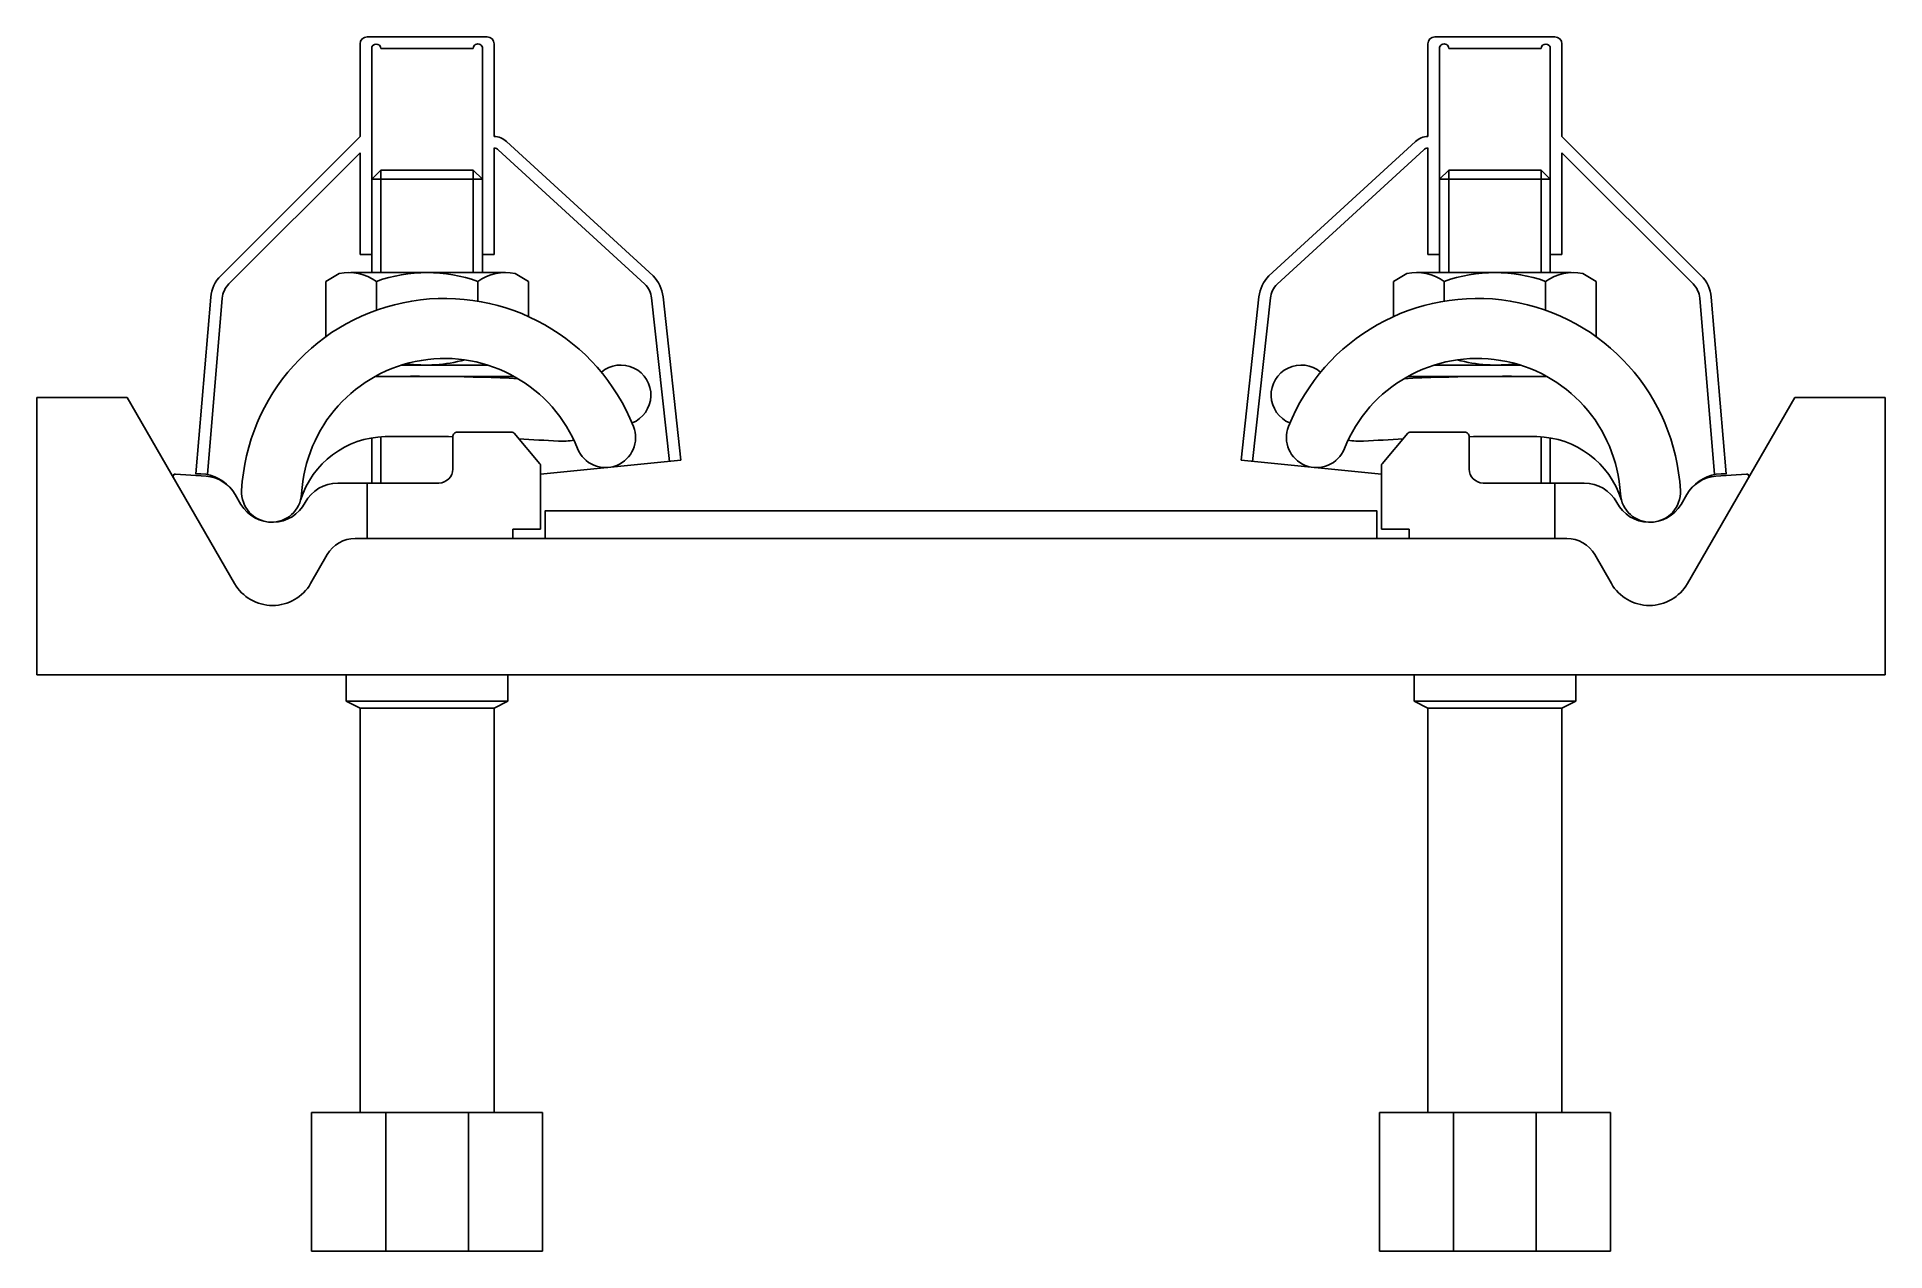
# Model space of a CAD drawing. Header units: metres. Extents: x -0.2 to 1.67, y -0.12 to 0.14.
# Drawn here: x -0.2 to 0.2, y -0.1247 to 0.1381 of the extents above.
import ezdxf

# ---------------------------------------------------------------- set-up
doc = ezdxf.new("R2010")
doc.units = ezdxf.units.M
doc.header["$MEASUREMENT"] = 0

msp = doc.modelspace()

# ---------------------------------------------------------------- linework, layer by layer
for p, q in [((-0.1300551288604736, 0.1365587302207947), (-0.1300551288604736, 0.1165431457519531)), ((-0.1285551288604736, 0.1380587302207947), (-0.1025551288604736, 0.1380587302207947)), ((-0.1010551288604736, 0.1365587302207947), (-0.1010551288604736, 0.1165431322097778)), ((0.1010551288843155, 0.1365587302207947), (0.1010551288843155, 0.1165431322097778)), ((0.1285551288843155, 0.1380587302207947), (0.1025551288843155, 0.1380587302207947)), ((0.1300551288843155, 0.1365587302207947), (0.1300551288843155, 0.1165431457519531)), ((-0.1275551288604736, 0.1354947302818298), (-0.1275551288604736, 0.09096473026275635)), ((-0.10555612885952, 0.1355587302207947), (-0.12555612885952, 0.1355587302207947)), ((-0.1035551288604736, 0.09096473026275635), (-0.1035551288604736, 0.1355589393615723)), ((0.1035551288843155, 0.09096473026275635), (0.1035551288843155, 0.1355589393615723)), ((0.1055561288833618, 0.1355587302207947), (0.1255561288833618, 0.1355587302207947)), ((0.1275551288843155, 0.1354947302818298), (0.1275551288843155, 0.09096473026275635)), ((-0.1602125443816185, 0.08638573026657105), (-0.1300551288604736, 0.1165431457519531)), ((0.1602125444054604, 0.08638573026657105), (0.1300551288843155, 0.1165431457519531)), ((-0.1584445443868637, 0.08461773023605347), (-0.1300551288366318, 0.1130071457862854)), ((-0.1300551288604736, 0.09096473026275635), (-0.1300551288604736, 0.1130071457862854)), ((-0.1010551288604736, 0.1140383169174194), (-0.1010551288604736, 0.09096473026275635)), ((-0.1001534877300262, 0.1136159407615662), (-0.06841654437780381, 0.08455173025131225)), ((-0.09840422750711442, 0.1154020226478577), (-0.06664854438304901, 0.08631973028182983)), ((0.09840422753095628, 0.1154020226478577), (0.06664854440689087, 0.08631973028182983)), ((0.1001534877538681, 0.1136159407615662), (0.06841654440164566, 0.08455173025131225)), ((0.1010551288843155, 0.1140383169174194), (0.1010551288843155, 0.09096473026275635)), ((0.1300551288843155, 0.09096473026275635), (0.1300551288843155, 0.1130071457862854)), ((0.1584445444107056, 0.08461773023605347), (0.1300551288604736, 0.1130071457862854)), ((-0.1255551290631294, 0.1092412752151489), (-0.1275551290631294, 0.1072412752151489)), ((-0.1055551290631294, 0.1092412752151489), (-0.1255551290631294, 0.1092412752151489)), ((-0.1255551290631294, 0.1092412752151489), (-0.1255551290631294, 0.08704299009278148)), ((-0.1055551290631294, 0.08704299009278148), (-0.1055551290631294, 0.1092412752151489)), ((-0.1035551290631294, 0.1072412752151489), (-0.1055551290631294, 0.1092412752151489)), ((0.1035551290869713, 0.1072412752151489), (0.1055551290869713, 0.1092412752151489)), ((0.1055551290869713, 0.1092412752151489), (0.1255551290869713, 0.1092412752151489)), ((0.1055551290869713, 0.08704299009278148), (0.1055551290869713, 0.1092412752151489)), ((0.1255551290869713, 0.1092412752151489), (0.1275551290869713, 0.1072412752151489)), ((0.1255551290869713, 0.1092412752151489), (0.1255551290869713, 0.08704299009278148)), ((-0.1035551290631294, 0.1072412752151489), (-0.1275551290631294, 0.1072412752151489)), ((-0.1275551290631294, 0.1072412752151489), (-0.1275551290631294, 0.08704299009278148)), ((-0.1035551290631294, 0.08704299009278148), (-0.1035551290631294, 0.1072412752151489)), ((0.1035551290869713, 0.1072412752151489), (0.1275551290869713, 0.1072412752151489)), ((0.1035551290869713, 0.08704299009278148), (0.1035551290869713, 0.1072412752151489)), ((0.1275551290869713, 0.1072412752151489), (0.1275551290869713, 0.08704299009278148)), ((-0.1275551288604736, 0.09096473026275635), (-0.1300551288604736, 0.09096473026275635)), ((-0.1010551288604736, 0.09096473026275635), (-0.1035551288604736, 0.09096473026275635)), ((0.1010551288843155, 0.09096473026275635), (0.1035551288843155, 0.09096473026275635)), ((0.1275551288843155, 0.09096473026275635), (0.1300551288843155, 0.09096473026275635)), ((-0.1374944393754005, 0.08516043680146068), (-0.1345808926939964, 0.08684257381394236)), ((-0.1374944392561913, 0.08516043641999095), (-0.1374944392561913, 0.07315829832871387)), ((-0.1320760247826576, 0.08704299009278148), (-0.09864963306188584, 0.08704299009278148)), ((-0.126524784219265, 0.08516043641999095), (-0.126524784219265, 0.07891504974872733)), ((-0.1045854739069939, 0.08516043613388866), (-0.1045854739069939, 0.08087375557246233)), ((-0.09361581898927689, 0.08516043622925609), (-0.09649870718717575, 0.08682487247422069)), ((-0.09361581898927689, 0.08516043622925609), (-0.09361581893081894, 0.07754538515745699)), ((0.09361581901311875, 0.08516043622925609), (0.09649870721101761, 0.08682487247422069)), ((0.09361581901311875, 0.08516043622925609), (0.0936158189546608, 0.07754538515745699)), ((0.1320760248064995, 0.08704299009278148), (0.0986496330857277, 0.08704299009278148)), ((0.1045854739308357, 0.08516043613388866), (0.1045854739308357, 0.08087375557246233)), ((0.1265247842431068, 0.08516043641999095), (0.1265247842431068, 0.07891504974872733)), ((0.1374944393992424, 0.08516043680146068), (0.1345808927178383, 0.08684257381394236)), ((0.1374944392800331, 0.08516043641999095), (0.1374944392800331, 0.07315829832871387)), ((-0.1655925443768501, 0.04351780443191529), (-0.1623815443754196, 0.08173473024368287)), ((-0.1630987865924835, 0.04332287168502807), (-0.1598905443787575, 0.08151673030853272)), ((-0.06698154438734055, 0.08156073026657105), (-0.06311187328554516, 0.0461888146674166)), ((-0.06449654437303544, 0.08183273029327393), (-0.06062465502622654, 0.04643753649363534)), ((0.0644965443968773, 0.08183273029327393), (0.0606246550500684, 0.04643753649363534)), ((0.06698154441118241, 0.08156073026657105), (0.06311187330938701, 0.0461888146674166)), ((0.1630987866163254, 0.04332287168502807), (0.1598905444025993, 0.08151673030853272)), ((0.165592544400692, 0.04351780443191529), (0.1623815443992615, 0.08173473024368287)), ((-0.1268200463851943, 0.06456370041686824), (-0.09670056394365384, 0.06455626693085688)), ((-0.1210444091054727, 0.06704299009278147), (-0.1024895759043808, 0.06704299009278147)), ((0.1268200464090362, 0.06456370041686824), (0.0967005639674957, 0.06455626693085688)), ((0.1210444091293146, 0.06704299009278147), (0.1024895759282226, 0.06704299009278147)), ((-0.2, 0), (-0.2, 0.06)), ((-0.2, 0.06), (-0.1804655900001526, 0.06)), ((-0.1804655900001526, 0.06), (-0.1572272400021553, 0.01975)), ((0.1572272400021553, 0.01975), (0.1804655900001526, 0.06)), ((0.1804655900001526, 0.06), (0.2, 0.06)), ((0.2, 0.06), (0.2, 0)), ((-0.1090048042297363, 0.0525071385383606), (-0.09711080416440965, 0.05250713987350464)), ((-0.09112180352211, 0.04564614057540894), (-0.09672780414819718, 0.05232913990020752)), ((0.09112180354595185, 0.04564614057540894), (0.09672780417203904, 0.05232913990020752)), ((0.1090048042535782, 0.0525071385383606), (0.0971108041882515, 0.05250713987350464)), ((-0.1275551290631294, 0.05127179141896012), (-0.1275551290631294, 0.04150713653564454)), ((-0.1255551290631294, 0.05150654879003578), (-0.1255551290631294, 0.04150713672637939)), ((-0.1100048033595085, 0.04450713844299316), (-0.1100048040986061, 0.05150713844299316)), ((0.1100048033833504, 0.04450713844299316), (0.110004804122448, 0.05150713844299316)), ((0.1255551290869713, 0.05150654879003578), (0.1255551290869713, 0.04150713672637939)), ((0.1275551290869713, 0.05127179141896012), (0.1275551290869713, 0.04150713653564454)), ((-0.06062465502622654, 0.04643753649363534), (-0.0910048032522027, 0.04339952067927661)), ((-0.09100480200052262, 0.03150714063644409), (-0.09100480345487595, 0.04532514057159424)), ((0.0606246550500684, 0.04643753649363534), (0.09100480327604456, 0.04339952067927661)), ((0.09100480202436448, 0.03150714063644409), (0.09100480347871781, 0.04532514057159424)), ((-0.1700058032631874, 0.04344213209152222), (-0.1634088032007217, 0.04298413286209107)), ((-0.16450159085989, 0.04348598680496216), (-0.1655925443768501, 0.04351780443191529)), ((-0.134871803021431, 0.04150713577270508), (-0.1130048030428753, 0.04150713815689089)), ((-0.1284984856843948, 0.02950713634490967), (-0.1284984869480133, 0.04150713653564454)), ((-0.128498485683644, 0.0295), (-0.1284984869480133, 0.04150713653564454)), ((0.1348718030452728, 0.04150713577270508), (0.1130048030667171, 0.04150713815689089)), ((0.1284984857082367, 0.02950713634490967), (0.1284984869718552, 0.04150713653564454)), ((0.1284984857074858, 0.0295), (0.1284984869718552, 0.04150713653564454)), ((0.1700058032870293, 0.04344213209152222), (0.1634088032245636, 0.04298413286209107)), ((0.1645015908837318, 0.04348598680496216), (0.165592544400692, 0.04351780443191529)), ((-0.1558528025507927, 0.03687213354110718), (-0.1570848027706146, 0.03900613336563111)), ((0.1558528025746345, 0.03687213354110718), (0.1570848027944565, 0.03900613336563111)), ((-0.1311068017482758, 0.02950713605880738), (-0.1284984856843948, 0.02950713634490967)), ((-0.1311021399974823, 0.0295), (0.1311021400094032, 0.0295)), ((-0.09700480200052262, 0.03150713987350464), (-0.09100480200052262, 0.03150714063644409)), ((-0.09700480179714215, 0.0295), (-0.09700480200052262, 0.03150713987350464)), ((0.09700480202436447, 0.03150713987350464), (0.09100480202436448, 0.03150714063644409)), ((0.097004801820984, 0.0295), (0.09700480202436447, 0.03150713987350464)), ((0.1311068017721176, 0.02950713605880738), (0.1284984857082367, 0.02950713634490967)), ((-0.1407727599978447, 0.01975), (-0.1371643199920654, 0.026)), ((0.1371643200039864, 0.026), (0.1407727599978447, 0.01975)), ((0.2, 0), (-0.2, 0)), ((-0.1330503290772438, 7.130908966064454e-06), (-0.1330503290772438, -0.005742869091033936)), ((-0.09805032907724381, 7.130908966064454e-06), (-0.09805032907724381, -0.005742869091033936)), ((0.09805032910108567, 7.130908966064454e-06), (0.09805032910108567, -0.005742869091033936)), ((0.1330503291010857, 7.130908966064454e-06), (0.1330503291010857, -0.005742869091033936)), ((-0.1330503290772438, -0.005742869091033936), (-0.1300503290772438, -0.007242869091033935)), ((-0.1330503290772438, -0.005742869091033936), (-0.09805032907724381, -0.005742869091033936)), ((-0.1300503290772438, -0.007242869091033935), (-0.1300503290772438, -0.09474286909103394)), ((-0.1300503290772438, -0.007242869091033935), (-0.1010503290772438, -0.007242869091033935)), ((-0.09805032907724381, -0.005742869091033936), (-0.1010503290772438, -0.007242869091033935)), ((-0.1010503290772438, -0.09474286909103394), (-0.1010503290772438, -0.007242869091033935)), ((0.09805032910108567, -0.005742869091033936), (0.1010503291010857, -0.007242869091033935)), ((0.1330503291010857, -0.005742869091033936), (0.09805032910108567, -0.005742869091033936)), ((0.1010503291010857, -0.09474286909103394), (0.1010503291010857, -0.007242869091033935)), ((0.1300503291010857, -0.007242869091033935), (0.1010503291010857, -0.007242869091033935)), ((0.1330503291010857, -0.005742869091033936), (0.1300503291010857, -0.007242869091033935)), ((0.1300503291010857, -0.007242869091033935), (0.1300503291010857, -0.09474286909103394)), ((-0.1405503290772438, -0.09474286909103394), (-0.1405503290772438, -0.1247428690910339)), ((-0.1405503290772438, -0.09474286909103394), (-0.09055032907724381, -0.09474286909103394)), ((-0.1244715090751648, -0.09474286909103394), (-0.1244715090751648, -0.1247428690910339)), ((-0.1066291490793228, -0.09474286909103394), (-0.1066291490793228, -0.1247428690910339)), ((-0.09055032907724381, -0.1247428690910339), (-0.09055032907724381, -0.09474286909103394)), ((0.09055032910108567, -0.1247428690910339), (0.09055032910108567, -0.09474286909103394)), ((0.1405503291010857, -0.09474286909103394), (0.09055032910108567, -0.09474286909103394)), ((0.1066291491031647, -0.09474286909103394), (0.1066291491031647, -0.1247428690910339)), ((0.1244715090990067, -0.09474286909103394), (0.1244715090990067, -0.1247428690910339)), ((0.1405503291010857, -0.09474286909103394), (0.1405503291010857, -0.1247428690910339)), ((-0.1405503290772438, -0.1247428690910339), (-0.09055032907724381, -0.1247428690910339)), ((0.1405503291010857, -0.1247428690910339), (0.09055032910108567, -0.1247428690910339))]:
    msp.add_line(p, q)
at = {"flags": 128}
for points in [[(-0.1557007255094365, 0.03987772181581092, 0.9999840958381686), (-0.14272029639721, 0.03916465787351683, -0.8034795758930492), (-0.08296990940306051, 0.04894106427652664, 0.9999997645765569), (-0.070893714871968, 0.05375412211748792, 0.8034776427597413), (-0.1557007028139681, 0.0398781347728655)], [(0.1557007255332783, 0.03987772181581092, -0.9999840958381686), (0.1427202964210519, 0.03916465787351682, 0.8034795758930492), (0.08296990942690237, 0.04894106427652664, -0.9999997645765569), (0.07089371489580985, 0.05375412211748792, -0.8034776427597413), (0.15570070283781, 0.03987813477286551)]]:
    msp.add_lwpolyline(points, format="xyb", dxfattribs=at)
msp.add_lwpolyline([(-0.08999999998807907, 0.0295), (0.09000000001192093, 0.0295), (0.09000000001192093, 0.0355), (-0.08999999998807907, 0.0355)], close=True, dxfattribs=at)
for centre, radius, start, end in [((-0.1285551288604736, 0.1365587302207947), 0.0015, 90.00000000000001, 180), ((0.1025551288843155, 0.1365587302207947), 0.0015, 90, 180), ((0.1045561285734177, 0.1355589393615723), 0.001, 359.9880194444445, 180), ((0.1265556401610375, 0.1355267574310303), 0.001, 358.1677805555555, 178.1677805555555), ((0.1012072857022285, 0.1125399605751038), 0.004006062233988385, 92.17157500164065, 134.4032694460851), ((0.1012072857022285, 0.1125399605751038), 0.001506062233988387, 95.77101368408138, 134.4032694460851), ((-0.1549096514582634, 0.08108202152252197), 0.007500000000000001, 135.0000000018422, 175.0066472240644), ((-0.1549096514582634, 0.08108202152252197), 0.005, 135.0000000018422, 175.0066472240644), ((-0.115555129301548, 0.05413459012940257), 0.03290800000000001, 70.52818460753896, 109.4718146843349), ((0.07195219397544861, 0.08101677808761597), 0.007500000000000001, 135.0000000018422, 173.7569666685089), ((0.07195219397544861, 0.08101677808761597), 0.005000000000000001, 135.0000000018422, 173.7569666685089), ((0.09861773220300675, 0.07664303901627391), 0.0104, 54.98286973881147, 101.7564756662748), ((0.1325050731062889, 0.076651844005135), 0.0104, 78.48654550869009, 125.1015774397303), ((0.1158993850111961, 0.09994918935730784), 0.03290800000000001, 255.0456960981979, 277.3869572324549), ((0.07362656918764114, 0.06053245017960399), 0.00650000000000001, 49.58690415705748, 248.0790506669017), ((0.1175488649606705, -0.3825668197827068), 0.4471695865277912, 88.79838796990518, 92.77890646937), ((-0.09711097579002381, 0.05200713977813721), 0.0004999999999999998, 39.99665601783119, 90.00000601783117), ((0.109004804110527, 0.0515071385383606), 0.001, 359.9999939527501, 89.99999395275017), ((-0.1242814588308334, 0.03201878593399852), 0.01952934041368993, 91.01906127652427, 162.7625585366776), ((-0.1175488649368286, -0.3825668197827068), 0.434169586527791, 85.98231429018671, 87.10953907554328), ((-0.08712261990308762, 0.07653578155472605), 0.02600000000000004, 269.9861036347713, 277.4300180438115), ((0.1175488649606705, -0.3825668197827068), 0.434169586527791, 89.06564682092441, 90.99561232458154), ((-0.09150480343103409, 0.04532516746520996), 0.0005000000000000002, 6.047249816755368e-06, 39.99754771391648), ((0.1130048033833504, 0.04450713815689087), 0.003000000000000002, 179.9999939527502, 269.9999939527502), ((0.134871508204937, 0.03350713577270508), 0.008000000000000004, 27.95318006386129, 89.99999395275019), ((0.1640134372115135, 0.03500713272094727), 0.008000000000000016, 94.33456895275019, 150.004246730528), ((0.1700409032344818, 0.04294325933456421), 0.000500000000000001, 330.0001186319565, 93.97049363195656), ((-0.1490048029780388, 0.04100713434219361), 0.008000000000000004, 211.0548810472498, 332.0468199361387), ((-0.1489999999523163, 0.02450000047683716), 0.009500000000000005, 209.9999989081305, 330.0000016859083), ((0.1489999999642372, 0.02450000047683716), 0.009500000000000001, 209.9999983140917, 330.0000010918695)]:
    msp.add_arc(centre, radius, start, end)
at = {"extrusion": (0, 0, -1)}
for centre, radius, start, end in [((0.1265556401371956, 0.1355267574310303), 0.001, 358.1677805555555, 178.1677805555555), ((0.1045561285495758, 0.1355589393615723), 0.001, 359.9880194444445, 180), ((0.1025551288604736, 0.1365587302207947), 0.0015, 90, 180), ((-0.1285551288843155, 0.1365587302207947), 0.0015, 90.00000000000001, 180), ((0.1012072856783867, 0.1125399605751038), 0.004006062233988385, 92.17157500164065, 134.4032694460851), ((0.1012072856783867, 0.1125399605751038), 0.001506062233988388, 95.77101368408138, 134.4032694460851), ((0.1325050730824471, 0.076651844005135), 0.0104, 78.48654550869009, 125.1015774397303), ((0.09861773217916489, 0.07664303901627391), 0.0104, 54.98286973881147, 101.7564756662748), ((0.07195219395160675, 0.08101677808761597), 0.005000000000000001, 135.0000000018422, 173.7569666685089), ((0.07195219395160675, 0.08101677808761597), 0.007500000000000001, 135.0000000018422, 173.7569666685089), ((-0.1155551293253899, 0.05413459012940257), 0.03290800000000001, 70.52818460753896, 109.4718146843349), ((-0.1549096514821053, 0.08108202152252197), 0.005, 135.0000000018422, 175.0066472240644), ((-0.1549096514821053, 0.08108202152252197), 0.007500000000000001, 135.0000000018422, 175.0066472240644), ((0.1158993849873543, 0.09994918935730784), 0.03290800000000001, 255.0456960981979, 277.3869572324549), ((0.1175488649368286, -0.3825668197827068), 0.4471695865277912, 88.79838796990518, 92.77890646937), ((0.07362656916379928, 0.06053245017960399), 0.00650000000000001, 49.58690415705748, 248.0790506669017), ((0.1090048040866852, 0.0515071385383606), 0.001, 359.9999939527501, 89.99999395275017), ((-0.09711097581386567, 0.05200713977813721), 0.0004999999999999998, 39.99665601783119, 90.00000601783117), ((0.1175488649368286, -0.3825668197827068), 0.434169586527791, 89.06564682092441, 90.99561232458154), ((-0.08712261992692948, 0.07653578155472605), 0.02600000000000004, 269.9861036347713, 277.4300180438115), ((-0.1175488649606705, -0.3825668197827068), 0.434169586527791, 85.98231429018671, 87.10953907554328), ((-0.1242814588546753, 0.03201878593399852), 0.01952934041368993, 91.01906127652427, 162.7625585366776), ((0.1130048033595085, 0.04450713815689087), 0.003000000000000002, 179.9999939527502, 269.9999939527502), ((-0.09150480345487595, 0.04532516746520996), 0.0005000000000000002, 6.047249816755368e-06, 39.99754771391648), ((0.17004090321064, 0.04294325933456421), 0.000500000000000001, 330.0001186319565, 93.97049363195656), ((0.1640134371876717, 0.03500713272094727), 0.008000000000000016, 94.33456895275019, 150.004246730528), ((0.1348715081810951, 0.03350713577270508), 0.008000000000000004, 27.95318006386129, 89.99999395275019), ((-0.1490048030018807, 0.04100713434219361), 0.008000000000000004, 211.0548810472498, 332.0468199361387), ((0.1311021429538727, 0.0225), 0.007000000000000003, 30.00000027956102, 90.00000027956101), ((-0.1311021429538727, 0.0225), 0.007000000000000002, 89.99999972043899, 149.999999720439)]:
    msp.add_arc(centre, radius, start, end, dxfattribs=at)
at = {"ltscale": 100, "extrusion": (0, 0, -1)}
msp.add_arc((0.1648250018954277, 0.03459094686508179), 0.008900917364770966, 92.08224565185665, 144.3559195876307, dxfattribs=at)
at = {"ltscale": 100}
msp.add_arc((0.1648250019192696, 0.03459094686508179), 0.008900917364770966, 92.08224565185665, 144.3559195876307, dxfattribs=at)

doc.saveas('drawing.dxf')
